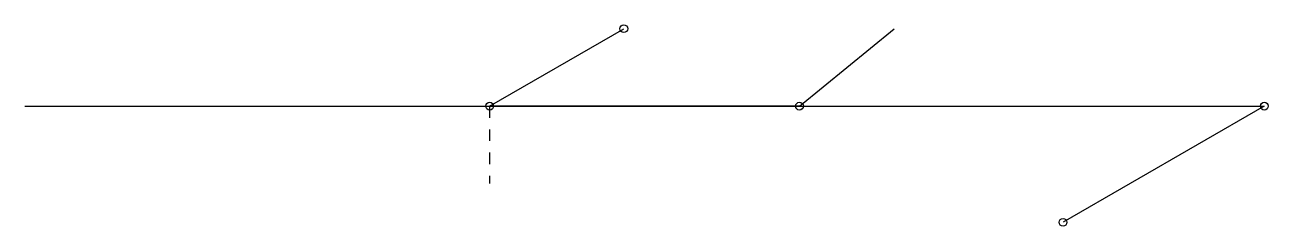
# Model space of a CAD drawing. Header units: millimetres. Extents: x 0 to 32.1, y -3.1 to 2.1.
import ezdxf

# ---------------------------------------------------------------- set-up
doc = ezdxf.new("R2010")
doc.units = ezdxf.units.MM
doc.linetypes.add('DASH', pattern=[0.6, 0.3, -0.3])

msp = doc.modelspace()

# ---------------------------------------------------------------- linework, layer by layer
at = {"layer": 'Shots', "color": 1}
for p, q in [((12, 0), (15.464, 2)), ((0, 0), (20, 0)), ((20, 0), (12, 0)), ((20, 0), (32, 0)), ((32, 0), (26.804, -3))]:
    msp.add_line(p, q, dxfattribs=at)
for centre in [(15.464, 2), (12, 0), (20, 0), (32, 0), (26.804, -3)]:
    msp.add_circle(centre, 0.1, dxfattribs=at)
at = {"layer": 'XSect', "color": 1}
msp.add_line((20, 0), (22.448, 2), dxfattribs=at)
at = {"layer": 'XSect', "color": 1, "linetype": 'DASH'}
msp.add_line((12, 0), (12, -2), dxfattribs=at)

doc.saveas('drawing.dxf')
